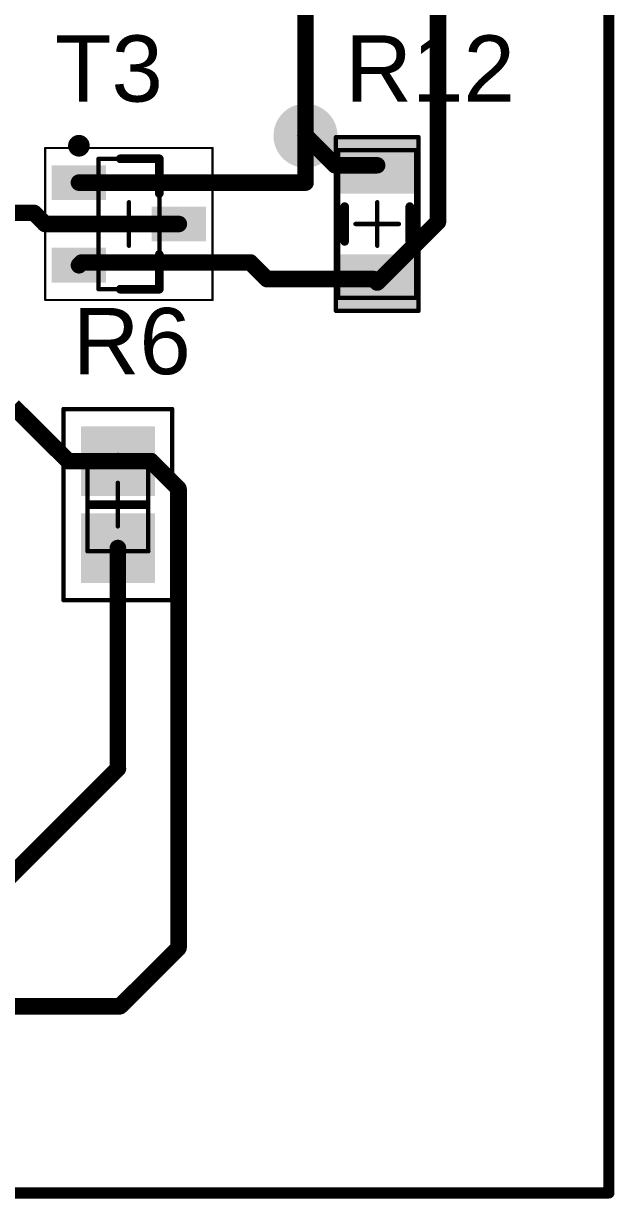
# Model space of a CAD drawing. Header units: millimetres. Extents: x 2.52 to 5.37, y 1.66 to 4.63.
# Drawn here: x 4.83 to 5.365, y 1.655 to 2.72 of the extents above; entities that cross this region are included whole.
import ezdxf

# ---------------------------------------------------------------- set-up
doc = ezdxf.new("R2010")
doc.units = ezdxf.units.MM
doc.header["$MEASUREMENT"] = 0
for name, color, linetype in [('BottomLayer', 5, 'Continuous'), ('BottomSolder', 6, 'Continuous'), ('Mechanical13', 56, 'Continuous'), ('Mechanical15', 56, 'Continuous'), ('Mechanical4', 56, 'Continuous'), ('TopLayer', 1, 'Continuous'), ('TopOverlay', 2, 'Continuous'), ('TopPaste', 8, 'Continuous'), ('TopSolder', 216, 'Continuous'), ('ViaHoleLayer', 16, 'Continuous')]:
    doc.layers.add(name, color=color, linetype=linetype)
doc.styles.add('Arial', font='arial.ttf', dxfattribs={"height": 0.2})

# ---------------------------------------------------------------- blocks, each defined once
blk = doc.blocks.new('INF_PG_SOT23_N_5')
at = {"layer": 'TopLayer'}
for points in [[(-0.0659, 0.0256), (-0.0659, 0.0492), (-0.0246, 0.0492), (-0.0246, 0.0256)], [(0.0246, -0.0118), (0.0246, 0.0118), (0.0659, 0.0118), (0.0659, -0.0118)], [(-0.0659, -0.0492), (-0.0659, -0.0256), (-0.0246, -0.0256), (-0.0246, -0.0492)]]:
    blk.add_hatch(color=1, dxfattribs=at).paths.add_polyline_path(points)
at = {"layer": 'TopPaste'}
for points in [[(-0.0659, 0.0256), (-0.0659, 0.0492), (-0.0246, 0.0492), (-0.0246, 0.0256)], [(0.0246, -0.0118), (0.0246, 0.0118), (0.0659, 0.0118), (0.0659, -0.0118)], [(-0.0659, -0.0492), (-0.0659, -0.0256), (-0.0246, -0.0256), (-0.0246, -0.0492)]]:
    blk.add_hatch(color=8, dxfattribs=at).paths.add_polyline_path(points)
at = {"layer": 'TopSolder'}
for points in [[(-0.0699, 0.0216), (-0.0699, 0.0532), (-0.0206, 0.0532), (-0.0206, 0.0216)], [(0.0206, -0.0158), (0.0206, 0.0158), (0.0699, 0.0158), (0.0699, -0.0158)], [(-0.0699, -0.0532), (-0.0699, -0.0216), (-0.0206, -0.0216), (-0.0206, -0.0532)]]:
    blk.add_hatch(color=216, dxfattribs=at).paths.add_polyline_path(points)
at = {"layer": 'Mechanical13', "const_width": 0.00394}
for points in [[(-0.0276, 0.0591), (0.0276, 0.0591)], [(-0.0276, -0.0591), (-0.0276, 0.0591)], [(0.0276, -0.0591), (0.0276, 0.0591)], [(-0.0276, -0.0591), (0.0276, -0.0591)]]:
    blk.add_lwpolyline(points, dxfattribs=at)
at = {"layer": 'Mechanical13', "const_width": 0.00197}
for points in [[(-0.0285, 0.0591, 1), (-0.0266, 0.0591, 1)], [(-0.0285, 0.0591, 1), (-0.0266, 0.0591, 1)], [(0.0266, 0.0591, 1), (0.0285, 0.0591, 1)], [(0.0266, 0.0591, 1), (0.0285, 0.0591, 1)], [(-0.0285, -0.0591, 1), (-0.0266, -0.0591, 1)], [(-0.0285, -0.0591, 1), (-0.0266, -0.0591, 1)], [(0.0266, -0.0591, 1), (0.0285, -0.0591, 1)], [(0.0266, -0.0591, 1), (0.0285, -0.0591, 1)]]:
    blk.add_lwpolyline(points, format="xyb", close=True, dxfattribs=at)
at = {"layer": 'Mechanical15'}
for points, const_width in [([(-0.0758, 0.0689), (0.0758, 0.0689)], 0.00197), ([(-0.0758, -0.0689), (-0.0758, 0.0689)], 0.00197), ([(0.0758, -0.0689), (0.0758, 0.0689)], 0.00197), ([(0, -0.0197), (0, 0.0197)], 0.00394), ([(-0.0197, 0), (0.0197, 0)], 0.00394), ([(-0.0758, -0.0689), (0.0758, -0.0689)], 0.00197)]:
    blk.add_lwpolyline(points, dxfattribs=dict(at, const_width=const_width))
for points, const_width in [([(-0.0763, 0.0689, 1), (-0.0753, 0.0689, 1)], 0.000984), ([(-0.0763, 0.0689, 1), (-0.0753, 0.0689, 1)], 0.000984), ([(0.0753, 0.0689, 1), (0.0763, 0.0689, 1)], 0.000984), ([(0.0753, 0.0689, 1), (0.0763, 0.0689, 1)], 0.000984), ([(-0.001, 0.0197, 1), (0.001, 0.0197, 1)], 0.00197), ([(-0.0207, 0, 1), (-0.0187, 0, 1)], 0.00197), ([(0.0187, 0, 1), (0.0207, 0, 1)], 0.00197), ([(-0.001, -0.0197, 1), (0.001, -0.0197, 1)], 0.00197), ([(-0.0763, -0.0689, 1), (-0.0753, -0.0689, 1)], 0.000984), ([(-0.0763, -0.0689, 1), (-0.0753, -0.0689, 1)], 0.000984), ([(0.0753, -0.0689, 1), (0.0763, -0.0689, 1)], 0.000984), ([(0.0753, -0.0689, 1), (0.0763, -0.0689, 1)], 0.000984)]:
    blk.add_lwpolyline(points, format="xyb", close=True, dxfattribs=dict(at, const_width=const_width))
at = {"layer": 'TopOverlay'}
for points, const_width in [([(-0.0404, 0.0709, 1), (-0.0502, 0.0709, 1)], 0.00984), ([(-0.0527, 0.0709, 1), (-0.0477, 0.0709, 1)], 0.00492), ([(-0.0428, 0.0709, 1), (-0.0379, 0.0709, 1)], 0.00492), ([(-0.0098, 0.0591, 1), (-0.0059, 0.0591, 1)], 0.00394), ([(0.0256, 0.0591, 1), (0.0295, 0.0591, 1)], 0.00394), ([(0.0256, 0.0591, 1), (0.0295, 0.0591, 1)], 0.00394), ([(0.0256, 0.0276, 1), (0.0295, 0.0276, 1)], 0.00394), ([(0.0256, -0.0276, 1), (0.0295, -0.0276, 1)], 0.00394), ([(-0.0098, -0.0591, 1), (-0.0059, -0.0591, 1)], 0.00394), ([(0.0256, -0.0591, 1), (0.0295, -0.0591, 1)], 0.00394), ([(0.0256, -0.0591, 1), (0.0295, -0.0591, 1)], 0.00394)]:
    blk.add_lwpolyline(points, format="xyb", close=True, dxfattribs=dict(at, const_width=const_width))
at = {"layer": 'TopOverlay', "const_width": 0.00787}
for points in [[(-0.0079, 0.0591), (0.0276, 0.0591)], [(0.0276, 0.0276), (0.0276, 0.0591)], [(0.0276, -0.0591), (0.0276, -0.0276)], [(-0.0079, -0.0591), (0.0276, -0.0591)]]:
    blk.add_lwpolyline(points, dxfattribs=at)
blk = doc.blocks.new('C1206_21')
at = {"layer": 'TopLayer'}
for points in [[(-0.0748, -0.0335), (-0.0748, 0.0335), (-0.0315, 0.0335), (-0.0315, -0.0335)], [(0.0315, -0.0335), (0.0315, 0.0335), (0.0748, 0.0335), (0.0748, -0.0335)]]:
    blk.add_hatch(color=1, dxfattribs=at).paths.add_polyline_path(points)
at = {"layer": 'TopPaste'}
for points in [[(-0.0748, -0.0335), (-0.0748, 0.0335), (-0.0315, 0.0335), (-0.0315, -0.0335)], [(0.0315, -0.0335), (0.0315, 0.0335), (0.0748, 0.0335), (0.0748, -0.0335)]]:
    blk.add_hatch(color=8, dxfattribs=at).paths.add_polyline_path(points)
at = {"layer": 'TopSolder'}
for points in [[(-0.0788, -0.0375), (-0.0788, 0.0375), (-0.0275, 0.0375), (-0.0275, -0.0375)], [(0.0275, -0.0375), (0.0275, 0.0375), (0.0788, 0.0375), (0.0788, -0.0375)]]:
    blk.add_hatch(color=216, dxfattribs=at).paths.add_polyline_path(points)
at = {"layer": 'Mechanical13', "const_width": 0.00394}
for points in [[(0.0669, 0.0354), (-0.0669, 0.0354)], [(-0.0669, -0.0354), (-0.0669, 0.0354)], [(0.0669, -0.0354), (0.0669, 0.0354)], [(0.0669, -0.0354), (-0.0669, -0.0354)]]:
    blk.add_lwpolyline(points, dxfattribs=at)
at = {"layer": 'Mechanical13', "const_width": 0.00197}
for points in [[(-0.0679, 0.0354, 1), (-0.0659, 0.0354, 1)], [(-0.0679, 0.0354, 1), (-0.0659, 0.0354, 1)], [(0.0659, 0.0354, 1), (0.0679, 0.0354, 1)], [(0.0659, 0.0354, 1), (0.0679, 0.0354, 1)], [(-0.0679, -0.0354, 1), (-0.0659, -0.0354, 1)], [(-0.0679, -0.0354, 1), (-0.0659, -0.0354, 1)], [(0.0659, -0.0354, 1), (0.0679, -0.0354, 1)], [(0.0659, -0.0354, 1), (0.0679, -0.0354, 1)]]:
    blk.add_lwpolyline(points, format="xyb", close=True, dxfattribs=at)
at = {"layer": 'Mechanical15', "const_width": 0.00394}
for points in [[(0.0787, 0.0374), (-0.0787, 0.0374)], [(-0.0787, -0.0374), (-0.0787, 0.0374)], [(0.0787, -0.0374), (0.0787, 0.0374)], [(0, -0.0197), (0, 0.0197)], [(0.0197, 0), (-0.0197, 0)], [(0.0787, -0.0374), (-0.0787, -0.0374)]]:
    blk.add_lwpolyline(points, dxfattribs=at)
at = {"layer": 'Mechanical15', "const_width": 0.00197}
for points in [[(-0.0797, 0.0374, 1), (-0.0778, 0.0374, 1)], [(-0.0797, 0.0374, 1), (-0.0778, 0.0374, 1)], [(0.0778, 0.0374, 1), (0.0797, 0.0374, 1)], [(0.0778, 0.0374, 1), (0.0797, 0.0374, 1)], [(-0.001, 0.0197, 1), (0.001, 0.0197, 1)], [(-0.0207, 0, 1), (-0.0187, 0, 1)], [(0.0187, 0, 1), (0.0207, 0, 1)], [(-0.001, -0.0197, 1), (0.001, -0.0197, 1)], [(-0.0797, -0.0374, 1), (-0.0778, -0.0374, 1)], [(-0.0797, -0.0374, 1), (-0.0778, -0.0374, 1)], [(0.0778, -0.0374, 1), (0.0797, -0.0374, 1)], [(0.0778, -0.0374, 1), (0.0797, -0.0374, 1)]]:
    blk.add_lwpolyline(points, format="xyb", close=True, dxfattribs=at)
at = {"layer": 'TopOverlay', "const_width": 0.00787}
for points in [[(0.0157, 0.0295), (-0.0157, 0.0295)], [(0.0157, -0.0295), (-0.0157, -0.0295)]]:
    blk.add_lwpolyline(points, dxfattribs=at)
at = {"layer": 'TopOverlay', "const_width": 0.00394}
for points in [[(-0.0177, 0.0295, 1), (-0.0138, 0.0295, 1)], [(0.0138, 0.0295, 1), (0.0177, 0.0295, 1)], [(-0.0177, -0.0295, 1), (-0.0138, -0.0295, 1)], [(0.0138, -0.0295, 1), (0.0177, -0.0295, 1)]]:
    blk.add_lwpolyline(points, format="xyb", close=True, dxfattribs=at)
blk = doc.blocks.new('6_0805_M_25')
at = {"layer": 'TopLayer'}
for points in [[(-0.0669, -0.0295), (-0.0669, 0.0295), (-0.0118, 0.0295), (-0.0118, -0.0295)], [(0.0118, -0.0295), (0.0118, 0.0295), (0.0669, 0.0295), (0.0669, -0.0295)]]:
    blk.add_hatch(color=1, dxfattribs=at).paths.add_polyline_path(points)
at = {"layer": 'TopPaste'}
for points in [[(-0.0669, -0.0295), (-0.0669, 0.0295), (-0.0118, 0.0295), (-0.0118, -0.0295)], [(0.0118, -0.0295), (0.0118, 0.0295), (0.0669, 0.0295), (0.0669, -0.0295)]]:
    blk.add_hatch(color=8, dxfattribs=at).paths.add_polyline_path(points)
at = {"layer": 'TopSolder'}
for points in [[(-0.0709, -0.0335), (-0.0709, 0.0335), (-0.0078, 0.0335), (-0.0078, -0.0335)], [(0.0078, -0.0335), (0.0078, 0.0335), (0.0709, 0.0335), (0.0709, -0.0335)]]:
    blk.add_hatch(color=216, dxfattribs=at).paths.add_polyline_path(points)
at = {"layer": 'Mechanical13', "const_width": 0.00394}
for points in [[(-0.0423, 0.0276), (-0.0423, -0.0276)], [(-0.0423, 0.0276), (0.0423, 0.0276)], [(0.0423, 0.0276), (0.0423, -0.0276)], [(-0.0423, -0.0276), (0.0423, -0.0276)]]:
    blk.add_lwpolyline(points, dxfattribs=at)
at = {"layer": 'Mechanical13', "const_width": 0.00197}
for points in [[(-0.0433, 0.0276, 1), (-0.0413, 0.0276, 1)], [(-0.0433, 0.0276, 1), (-0.0413, 0.0276, 1)], [(0.0413, 0.0276, 1), (0.0433, 0.0276, 1)], [(0.0413, 0.0276, 1), (0.0433, 0.0276, 1)], [(-0.0433, -0.0276, 1), (-0.0413, -0.0276, 1)], [(-0.0433, -0.0276, 1), (-0.0413, -0.0276, 1)], [(0.0413, -0.0276, 1), (0.0433, -0.0276, 1)], [(0.0413, -0.0276, 1), (0.0433, -0.0276, 1)]]:
    blk.add_lwpolyline(points, format="xyb", close=True, dxfattribs=at)
at = {"layer": 'Mechanical15', "const_width": 0.00394}
for points in [[(-0.0866, 0.0492), (-0.0866, -0.0492)], [(-0.0866, 0.0492), (0.0866, 0.0492)], [(0.0866, 0.0492), (0.0866, -0.0492)], [(0, 0.0197), (0, -0.0197)], [(-0.0197, 0), (0.0197, 0)], [(-0.0866, -0.0492), (0.0866, -0.0492)]]:
    blk.add_lwpolyline(points, dxfattribs=at)
at = {"layer": 'Mechanical15', "const_width": 0.00197}
for points in [[(-0.0876, 0.0492, 1), (-0.0856, 0.0492, 1)], [(-0.0876, 0.0492, 1), (-0.0856, 0.0492, 1)], [(0.0856, 0.0492, 1), (0.0876, 0.0492, 1)], [(0.0856, 0.0492, 1), (0.0876, 0.0492, 1)], [(-0.001, 0.0197, 1), (0.001, 0.0197, 1)], [(-0.0207, 0, 1), (-0.0187, 0, 1)], [(0.0187, 0, 1), (0.0207, 0, 1)], [(-0.001, -0.0197, 1), (0.001, -0.0197, 1)], [(-0.0876, -0.0492, 1), (-0.0856, -0.0492, 1)], [(-0.0876, -0.0492, 1), (-0.0856, -0.0492, 1)], [(0.0856, -0.0492, 1), (0.0876, -0.0492, 1)], [(0.0856, -0.0492, 1), (0.0876, -0.0492, 1)]]:
    blk.add_lwpolyline(points, format="xyb", close=True, dxfattribs=at)
at = {"layer": 'TopOverlay', "const_width": 0.00787}
blk.add_lwpolyline([(0, 0.0256), (0, -0.0256)], dxfattribs=at)
at = {"layer": 'TopOverlay', "const_width": 0.00394}
for points in [[(-0.002, 0.0256, 1), (0.002, 0.0256, 1)], [(-0.002, -0.0256, 1), (0.002, -0.0256, 1)]]:
    blk.add_lwpolyline(points, format="xyb", close=True, dxfattribs=at)

msp = doc.modelspace()

# ---------------------------------------------------------------- hatches: boundary and pattern name
at = {"layer": 'BottomLayer'}
h = msp.add_hatch(color=5, dxfattribs=at)
edge = h.paths.add_edge_path()
edge.add_arc((5.085, 2.6181), 0.025, 0, 360)
at = {"layer": 'BottomSolder'}
h = msp.add_hatch(color=6, dxfattribs=at)
edge = h.paths.add_edge_path()
edge.add_arc((5.085, 2.6181), 0.029, 0, 360)
at = {"layer": 'TopLayer'}
h = msp.add_hatch(color=1, dxfattribs=at)
edge = h.paths.add_edge_path()
edge.add_arc((5.085, 2.6181), 0.025, 0, 360)
at = {"layer": 'TopSolder'}
h = msp.add_hatch(color=216, dxfattribs=at)
edge = h.paths.add_edge_path()
edge.add_arc((5.085, 2.6181), 0.029, 0, 360)
at = {"layer": 'ViaHoleLayer'}
h = msp.add_hatch(color=16, dxfattribs=at)
edge = h.paths.add_edge_path()
edge.add_arc((5.085, 2.6181), 0.014, 0, 360)

# ---------------------------------------------------------------- linework, layer by layer
at = {"layer": 'BottomLayer', "const_width": 0.015}
msp.add_lwpolyline([(5.085, 2.6181), (5.085, 3.2521)], dxfattribs=at)
at = {"layer": 'BottomLayer', "const_width": 0.0075}
msp.add_lwpolyline([(5.0812, 2.6181, 1), (5.0888, 2.6181, 1)], format="xyb", close=True, dxfattribs=at)
at = {"layer": 'Mechanical4', "const_width": 0.01}
for points in [[(5.36, 4.62), (5.36, 1.66)], [(2.52, 1.66), (5.36, 1.66)]]:
    msp.add_lwpolyline(points, dxfattribs=at)
at = {"layer": 'Mechanical4', "const_width": 0.005}
msp.add_lwpolyline([(5.3575, 1.66, 1), (5.3625, 1.66, 1)], format="xyb", close=True, dxfattribs=at)
msp.add_lwpolyline([(5.3575, 1.66, 1), (5.3625, 1.66, 1)], format="xyb", close=True, dxfattribs=at)
at = {"layer": 'TopLayer', "const_width": 0.015}
for points in [[(5.205, 2.54), (5.205, 2.74)], [(5.085, 2.6181), (5.1118, 2.5913)], [(5.085, 2.5756), (5.085, 2.6181)], [(5.1118, 2.5913), (5.15, 2.5913)], [(4.8797, 2.5756), (5.085, 2.5756)], [(4.7181, 2.5482), (4.839, 2.5482)], [(4.839, 2.5482), (4.849, 2.5381)], [(4.849, 2.5381), (4.9703, 2.5381)], [(5.15, 2.485), (5.205, 2.54)], [(4.8797, 2.5007), (4.8821, 2.5032)], [(4.8821, 2.5032), (5.035, 2.5032)], [(5.035, 2.5032), (5.05, 2.4882)], [(5.05, 2.4882), (5.1468, 2.4882)], [(5.1468, 2.4882), (5.15, 2.485)], [(4.82, 2.3731), (4.87, 2.3232)], [(4.87, 2.3232), (4.915, 2.3232)], [(4.915, 2.3232), (4.945, 2.3232)], [(4.945, 2.3232), (4.97, 2.2982)], [(4.97, 1.8821), (4.97, 2.2982)], [(4.915, 2.0445), (4.915, 2.2444)], [(4.8075, 1.937), (4.915, 2.0445)], [(4.917, 1.8292), (4.97, 1.8821)], [(3.4407, 1.8292), (4.917, 1.8292)]]:
    msp.add_lwpolyline(points, dxfattribs=at)
at = {"layer": 'TopLayer', "const_width": 0.0075}
for points in [[(5.0812, 2.6181, 1), (5.0888, 2.6181, 1)], [(5.0812, 2.6181, 1), (5.0888, 2.6181, 1)], [(5.1081, 2.5913, 1), (5.1156, 2.5913, 1)], [(5.1081, 2.5913, 1), (5.1156, 2.5913, 1)], [(5.1463, 2.5913, 1), (5.1537, 2.5913, 1)], [(4.876, 2.5756, 1), (4.8835, 2.5756, 1)], [(5.0812, 2.5756, 1), (5.0888, 2.5756, 1)], [(5.0812, 2.5756, 1), (5.0888, 2.5756, 1)], [(4.8353, 2.5482, 1), (4.8427, 2.5482, 1)], [(4.8353, 2.5482, 1), (4.8427, 2.5482, 1)], [(4.8453, 2.5381, 1), (4.8528, 2.5381, 1)], [(4.8453, 2.5381, 1), (4.8528, 2.5381, 1)], [(4.9665, 2.5381, 1), (4.974, 2.5381, 1)], [(5.2012, 2.54, 1), (5.2088, 2.54, 1)], [(5.2012, 2.54, 1), (5.2088, 2.54, 1)], [(4.876, 2.5007, 1), (4.8835, 2.5007, 1)], [(4.8784, 2.5032, 1), (4.8859, 2.5032, 1)], [(4.8784, 2.5032, 1), (4.8859, 2.5032, 1)], [(5.0312, 2.5032, 1), (5.0388, 2.5032, 1)], [(5.0312, 2.5032, 1), (5.0388, 2.5032, 1)], [(5.0462, 2.4882, 1), (5.0537, 2.4882, 1)], [(5.0462, 2.4882, 1), (5.0537, 2.4882, 1)], [(5.1431, 2.4882, 1), (5.1506, 2.4882, 1)], [(5.1431, 2.4882, 1), (5.1506, 2.4882, 1)], [(5.1463, 2.485, 1), (5.1537, 2.485, 1)], [(5.1463, 2.485, 1), (5.1537, 2.485, 1)], [(4.8662, 2.3232, 1), (4.8738, 2.3232, 1)], [(4.8662, 2.3232, 1), (4.8738, 2.3232, 1)], [(4.9112, 2.3232, 1), (4.9188, 2.3232, 1)], [(4.9112, 2.3232, 1), (4.9188, 2.3232, 1)], [(4.9413, 2.3232, 1), (4.9488, 2.3232, 1)], [(4.9413, 2.3232, 1), (4.9488, 2.3232, 1)], [(4.9662, 2.2982, 1), (4.9737, 2.2982, 1)], [(4.9662, 2.2982, 1), (4.9737, 2.2982, 1)], [(4.9112, 2.2444, 1), (4.9188, 2.2444, 1)], [(4.9112, 2.0445, 1), (4.9188, 2.0445, 1)], [(4.9112, 2.0445, 1), (4.9188, 2.0445, 1)], [(4.9662, 1.8821, 1), (4.9737, 1.8821, 1)], [(4.9662, 1.8821, 1), (4.9737, 1.8821, 1)], [(4.9132, 1.8292, 1), (4.9207, 1.8292, 1)], [(4.9132, 1.8292, 1), (4.9207, 1.8292, 1)]]:
    msp.add_lwpolyline(points, format="xyb", close=True, dxfattribs=at)

# ---------------------------------------------------------------- block references
msp.add_blockref('INF_PG_SOT23_N_5', (4.925, 2.5381))
for name, p, rotation in [('C1206_21', (5.15, 2.5381), 270), ('6_0805_M_25', (4.915, 2.2838), 90)]:
    msp.add_blockref(name, p, dxfattribs=dict(rotation=rotation))

# ---------------------------------------------------------------- texts
at = {"layer": 'TopOverlay', "style": 'Arial'}
for s, p in [('T3', (4.858, 2.649)), ('R12', (5.121, 2.649)), ('R6', (4.874, 2.402))]:
    msp.add_text(s, height=0.06, dxfattribs=at).set_placement(p)

doc.saveas('drawing.dxf')
